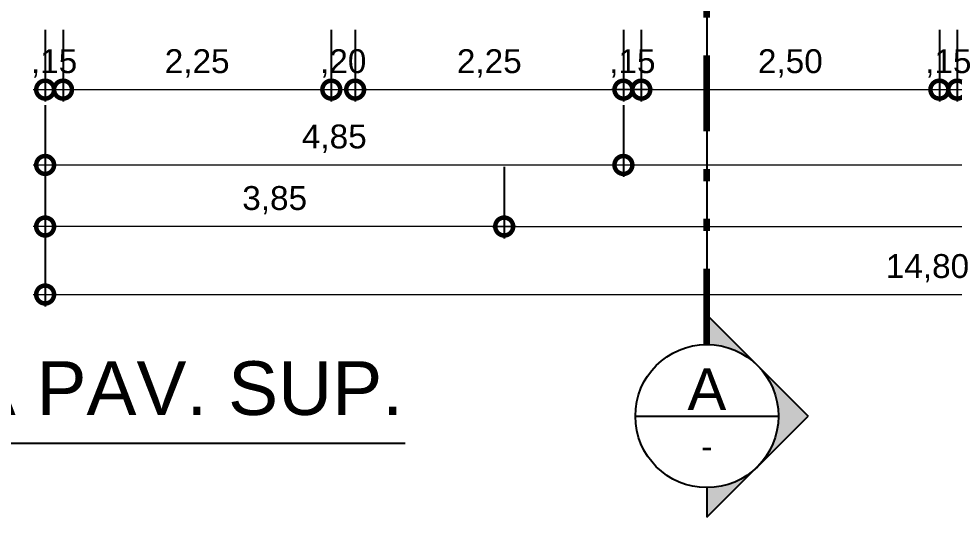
# Model space of a CAD drawing. Header units: metres. Extents: x 47642 to 47999, y 23306 to 23541.
# Drawn here: x 47825.4 to 47833.24, y 23394.63 to 23398.81 of the extents above; entities that cross this region are included whole.
import ezdxf
from ezdxf.enums import TextEntityAlignment as Align

# ---------------------------------------------------------------- set-up
doc = ezdxf.new("R2010")
doc.units = ezdxf.units.M
doc.header["$LTSCALE"] = 0.25
doc.header["$PDMODE"] = 96
doc.linetypes.add('DIVIDEX2', pattern=[63.5, 25.4, -12.7, 0, -12.7, 0, -12.7])
doc.layers.add('ARQ_0', color=7, linetype='Continuous', true_color=0xff7400, plot=False)
doc.layers.add('ARQ_COTA_AZUL', color=5, linetype='Continuous', lineweight=20, true_color=0x0000ff)
for name, color, linetype in [('SIMB_01', 1, 'Continuous'), ('SIMB_02', 2, 'Continuous'), ('SIMB_PREENCHIMENTO', 253, 'Continuous'), ('SIMB_TXT', 1, 'Continuous')]:
    doc.layers.add(name, color=color, linetype=linetype)
doc.layers.add('SIMB_LCT', color=252, linetype='DIVIDEX2', lineweight=100)
doc.styles.add('cota', font='arial.ttf')
doc.styles.add('SIMB', font='arial.ttf')
doc.dimstyles.new('Info 01 - annot', dxfattribs={"dimtxt": 2, "dimasz": 3, "dimexe": 1, "dimexo": 1, "dimgap": 1, "dimtad": 1, "dimzin": 4, "dimtxsty": 'cota', "dimblk": 'DOTSMALL', "dimcen": 2, "dimdle": 1, "dimclrd": 256, "dimclre": 256, "dimclrt": 1, "dimazin": 2, "dimtfac": 0.09, "dimtix": 1, "dimtmove": 2, "dimatfit": 2, "dimfxl": 5, "dimfxlon": 1, "dimtolj": 1, "dimtzin": 4, "dimlwd": -1, "dimarcsym": 1})

# ---------------------------------------------------------------- blocks, each defined once
blk = doc.blocks.new('*U69')
at = {"layer": 'SIMB_PREENCHIMENTO', "transparency": 33554587}
h = blk.add_hatch(color=256, dxfattribs=at)
h.dxf.hatch_style = 1
h.paths.add_polyline_path([(-8.881784197001252e-16, 8.483368031832322), (-4.151591235287846, 4.331776796544477, -0.40182742204384), (4.151591235287825, 4.331776796544499)])
h = blk.add_hatch(color=256, dxfattribs=at)
h.dxf.hatch_style = 1
h.paths.add_polyline_path([(-4.331776796544433, 4.151591235287893), (-8.483368031832326, 8.881784197001252e-16), (-6, 6.661338147750939e-16, -0.1933989078512697)])
h = blk.add_hatch(color=256, dxfattribs=at)
h.dxf.hatch_style = 1
h.paths.add_polyline_path([(4.331776796544499, 4.151591235287825, -0.1933989078512657), (6, 0), (8.483368031832326, 0)])
at = {"layer": 'SIMB_01'}
for p, q in [((-8.483368031832326, 3.608224830031759e-16), (-3.552713678800501e-15, 8.48336803183232)), ((8.483368031832324, -1.387778780781446e-17), (1.77635683940025e-15, 8.48336803183232)), ((-7.925378083367571e-13, -6), (7.925378083367638e-13, 6)), ((-6, 7.347880794884119e-16), (-8.483368031832326, 7.347880794884119e-16)), ((6, 0), (8.483368031832324, 0))]:
    blk.add_line(p, q, dxfattribs=at)
blk.add_circle((0, 0), 6, dxfattribs=at)
at = {"layer": 'SIMB_LCT'}
blk.add_line((-6.000000000000007, 0), (-54.4833680318323, -4.332535847286572e-17), dxfattribs=at)
at = {"layer": 'SIMB_TXT', "style": 'SIMB'}
for tag, height, p in [('000', 3.5, (-2.250000000000004, 2.964406804620507e-13)), ('999', 2, (2.525348218647196, -3.333412896952739e-13))]:
    blk.add_attdef(tag, text='', height=height, rotation=89.99999999999244, dxfattribs=at).set_placement(p, align=Align.MIDDLE_CENTER)
blk = doc.blocks.new('_DotSmall')
at = {"color": 0, "linetype": 'ByBlock', "const_width": 0.5}
blk.add_lwpolyline([(-0.0625, 0, 1), (0.0625, 0, 1)], format="xyb", close=True, dxfattribs=at)
blk = doc.blocks.new('*D174')
at = {"layer": 'ARQ_COTA_AZUL', "lineweight": -2, "transparency": 16777216}
for p, q in [((-4.849999999947613, -1.301121779295499), (-4.849999999947613, -1.9011217792955)), ((-4.699999999946158, -1.301121779295499), (-4.699999999946158, -1.9011217792955))]:
    blk.add_line(p, q, dxfattribs=at)
at = {"layer": 'ARQ_COTA_AZUL', "transparency": 16777216}
blk.add_line((-4.949999999947613, -1.801121779295499), (-4.599999999946158, -1.801121779295499), dxfattribs=at)
at = {"layer": 'Defpoints', "color": 0, "transparency": 16777216}
for p in [(-4.699999999946158, 1.400000000001455), (-4.849999999947613, 1.25), (-4.699999999946158, -1.801121779295499)]:
    blk.add_point(p, dxfattribs=at)
at = {"layer": 'ARQ_COTA_AZUL', "transparency": 16777216, "xscale": 0.3, "yscale": 0.3, "zscale": 0.3}
blk.add_blockref('_DotSmall', (-4.849999999947613, -1.801121779295499), dxfattribs=at)
at = {"layer": 'ARQ_COTA_AZUL', "transparency": 16777216, "xscale": 0.3, "yscale": 0.3, "zscale": 0.3, "rotation": 180}
blk.add_blockref('_DotSmall', (-4.699999999946158, -1.801121779295499), dxfattribs=at)
at = {"layer": 'ARQ_COTA_AZUL', "color": 1, "transparency": 16777216, "insert": (-4.774999999946886, -1.581021779295499), "char_height": 0.2, "attachment_point": 5, "style": 'cota'}
blk.add_mtext('\\A1;,15', dxfattribs=at)
blk = doc.blocks.new('*D176')
at = {"layer": 'ARQ_COTA_AZUL', "lineweight": -2, "transparency": 16777216}
for p, q in [((-4.699999999946158, -1.301121779295499), (-4.699999999946158, -1.9011217792955)), ((-2.449999999982538, -1.301121779295499), (-2.449999999982538, -1.9011217792955))]:
    blk.add_line(p, q, dxfattribs=at)
at = {"layer": 'ARQ_COTA_AZUL', "transparency": 16777216}
blk.add_line((-4.799999999946158, -1.801121779295499), (-2.349999999982538, -1.801121779295499), dxfattribs=at)
at = {"layer": 'Defpoints', "color": 0, "transparency": 16777216}
for p in [(-4.699999999946158, 1.400000000001455), (-2.449999999982538, 1.400000000008731), (-2.449999999982538, -1.801121779295499)]:
    blk.add_point(p, dxfattribs=at)
at = {"layer": 'ARQ_COTA_AZUL', "transparency": 16777216, "xscale": 0.3, "yscale": 0.3, "zscale": 0.3, "rotation": 180}
blk.add_blockref('_DotSmall', (-4.699999999946158, -1.801121779295499), dxfattribs=at)
at = {"layer": 'ARQ_COTA_AZUL', "transparency": 16777216, "xscale": 0.3, "yscale": 0.3, "zscale": 0.3}
blk.add_blockref('_DotSmall', (-2.449999999982538, -1.801121779295499), dxfattribs=at)
at = {"layer": 'ARQ_COTA_AZUL', "color": 1, "transparency": 16777216, "insert": (-3.574999999964348, -1.581021779295499), "char_height": 0.2, "attachment_point": 5, "style": 'cota'}
blk.add_mtext('\\A1;2,25', dxfattribs=at)
blk = doc.blocks.new('*D177')
at = {"layer": 'ARQ_COTA_AZUL', "lineweight": -2, "transparency": 16777216}
for p, q in [((-2.449999999982538, -1.301121779295499), (-2.449999999982538, -1.9011217792955)), ((-2.249999999985448, -1.301121779295499), (-2.249999999985448, -1.9011217792955))]:
    blk.add_line(p, q, dxfattribs=at)
at = {"layer": 'ARQ_COTA_AZUL', "transparency": 16777216}
blk.add_line((-2.549999999982538, -1.801121779295499), (-2.149999999985448, -1.801121779295499), dxfattribs=at)
at = {"layer": 'Defpoints', "color": 0, "transparency": 16777216}
for p in [(-2.449999999982538, 1.400000000008731), (-2.249999999985448, 1.400000000008731), (-2.249999999985448, -1.801121779295499)]:
    blk.add_point(p, dxfattribs=at)
at = {"layer": 'ARQ_COTA_AZUL', "transparency": 16777216, "xscale": 0.3, "yscale": 0.3, "zscale": 0.3}
blk.add_blockref('_DotSmall', (-2.449999999982538, -1.801121779295499), dxfattribs=at)
at = {"layer": 'ARQ_COTA_AZUL', "transparency": 16777216, "xscale": 0.3, "yscale": 0.3, "zscale": 0.3, "rotation": 180}
blk.add_blockref('_DotSmall', (-2.249999999985448, -1.801121779295499), dxfattribs=at)
at = {"layer": 'ARQ_COTA_AZUL', "color": 1, "transparency": 16777216, "insert": (-2.349999999983993, -1.581021779295499), "char_height": 0.2, "attachment_point": 5, "style": 'cota'}
blk.add_mtext('\\A1;,20', dxfattribs=at)
blk = doc.blocks.new('*D178')
at = {"layer": 'ARQ_COTA_AZUL', "lineweight": -2, "transparency": 16777216}
for p, q in [((-2.249999999985448, -1.301121779302775), (-2.249999999985448, -1.901121779302775)), ((-7.275957614183426e-12, -1.301121779302775), (-7.275957614183426e-12, -1.901121779302775))]:
    blk.add_line(p, q, dxfattribs=at)
at = {"layer": 'ARQ_COTA_AZUL', "transparency": 16777216}
blk.add_line((-2.349999999985448, -1.801121779302775), (0.09999999999272405, -1.801121779302775), dxfattribs=at)
at = {"layer": 'Defpoints', "color": 0, "transparency": 16777216}
for p in [(-2.249999999985448, 1.400000000008731), (-7.275957614183426e-12, 1.250000000007276), (-7.275957614183426e-12, -1.801121779302775)]:
    blk.add_point(p, dxfattribs=at)
at = {"layer": 'ARQ_COTA_AZUL', "transparency": 16777216, "xscale": 0.3, "yscale": 0.3, "zscale": 0.3, "rotation": 180}
blk.add_blockref('_DotSmall', (-2.249999999985448, -1.801121779302775), dxfattribs=at)
at = {"layer": 'ARQ_COTA_AZUL', "transparency": 16777216, "xscale": 0.3, "yscale": 0.3, "zscale": 0.3}
blk.add_blockref('_DotSmall', (-7.275957614183426e-12, -1.801121779302775), dxfattribs=at)
at = {"layer": 'ARQ_COTA_AZUL', "color": 1, "transparency": 16777216, "insert": (-1.124999999996362, -1.581021779302775), "char_height": 0.2, "attachment_point": 5, "style": 'cota'}
blk.add_mtext('\\A1;2,25', dxfattribs=at)
blk = doc.blocks.new('*D170')
at = {"layer": 'ARQ_COTA_AZUL', "lineweight": -2, "transparency": 16777216}
for p, q in [((-4.849999999947613, -1.932315037433), (-4.849999999947613, -2.532315037433)), ((-7.275957614183426e-12, -1.932315037433), (-7.275957614183426e-12, -2.532315037433))]:
    blk.add_line(p, q, dxfattribs=at)
at = {"layer": 'ARQ_COTA_AZUL', "transparency": 16777216}
blk.add_line((-4.949999999947613, -2.432315037433), (0.09999999999272403, -2.432315037433), dxfattribs=at)
at = {"layer": 'Defpoints', "color": 0, "transparency": 16777216}
for p in [(-4.849999999947613, 1.25), (-7.275957614183426e-12, 1.250000000007276), (-7.275957614183426e-12, -2.432315037433)]:
    blk.add_point(p, dxfattribs=at)
at = {"layer": 'ARQ_COTA_AZUL', "transparency": 16777216, "xscale": 0.3, "yscale": 0.3, "zscale": 0.3, "rotation": 180}
blk.add_blockref('_DotSmall', (-4.849999999947613, -2.432315037433), dxfattribs=at)
at = {"layer": 'ARQ_COTA_AZUL', "transparency": 16777216, "xscale": 0.3, "yscale": 0.3, "zscale": 0.3}
blk.add_blockref('_DotSmall', (-7.275957614183426e-12, -2.432315037433), dxfattribs=at)
at = {"layer": 'ARQ_COTA_AZUL', "color": 1, "transparency": 16777216, "insert": (-2.424999999977445, -2.212215037433), "char_height": 0.2, "attachment_point": 5, "style": 'cota'}
blk.add_mtext('\\A1;4,85', dxfattribs=at)
blk = doc.blocks.new('*D192')
at = {"layer": 'ARQ_COTA_AZUL', "lineweight": -2, "transparency": 16777216}
for p, q in [((0.1500000001105946, -1.301121779302775), (0.1500000001105946, -1.901121779302775)), ((2.649999999965075, -1.301121779302775), (2.649999999965075, -1.901121779302775))]:
    blk.add_line(p, q, dxfattribs=at)
at = {"layer": 'ARQ_COTA_AZUL', "transparency": 16777216}
blk.add_line((0.05000000011059455, -1.801121779302775), (2.749999999965075, -1.801121779302775), dxfattribs=at)
at = {"layer": 'Defpoints', "color": 0, "transparency": 16777216}
for p in [(0.1500000001105946, 0.1500000001178705), (2.649999999965075, 0.1500000000014552), (2.649999999965075, -1.801121779302775)]:
    blk.add_point(p, dxfattribs=at)
at = {"layer": 'ARQ_COTA_AZUL', "transparency": 16777216, "xscale": 0.3, "yscale": 0.3, "zscale": 0.3, "rotation": 180}
blk.add_blockref('_DotSmall', (0.1500000001105946, -1.801121779302775), dxfattribs=at)
at = {"layer": 'ARQ_COTA_AZUL', "transparency": 16777216, "xscale": 0.3, "yscale": 0.3, "zscale": 0.3}
blk.add_blockref('_DotSmall', (2.649999999965075, -1.801121779302775), dxfattribs=at)
at = {"layer": 'ARQ_COTA_AZUL', "color": 1, "transparency": 16777216, "insert": (1.400000000037835, -1.581021779302775), "char_height": 0.2, "attachment_point": 5, "style": 'cota'}
blk.add_mtext('\\A1;2,50', dxfattribs=at)
blk = doc.blocks.new('*D185')
at = {"layer": 'ARQ_COTA_AZUL', "lineweight": -2, "transparency": 16777216}
for p, q in [((2.649999999965075, -1.301121779302775), (2.649999999965075, -1.901121779302775)), ((2.800000000053842, -1.301121779302775), (2.800000000053842, -1.901121779302775))]:
    blk.add_line(p, q, dxfattribs=at)
at = {"layer": 'ARQ_COTA_AZUL', "transparency": 16777216}
blk.add_line((2.549999999965075, -1.801121779302775), (2.900000000053842, -1.801121779302775), dxfattribs=at)
at = {"layer": 'Defpoints', "color": 0, "transparency": 16777216}
for p in [(2.649999999965075, 0.1500000000014552), (2.800000000053842, 0.1500000000014552), (2.800000000053842, -1.801121779302775)]:
    blk.add_point(p, dxfattribs=at)
at = {"layer": 'ARQ_COTA_AZUL', "transparency": 16777216, "xscale": 0.3, "yscale": 0.3, "zscale": 0.3}
blk.add_blockref('_DotSmall', (2.649999999965075, -1.801121779302775), dxfattribs=at)
at = {"layer": 'ARQ_COTA_AZUL', "transparency": 16777216, "xscale": 0.3, "yscale": 0.3, "zscale": 0.3, "rotation": 180}
blk.add_blockref('_DotSmall', (2.800000000053842, -1.801121779302775), dxfattribs=at)
at = {"layer": 'ARQ_COTA_AZUL', "color": 1, "transparency": 16777216, "insert": (2.725000000009459, -1.581021779302775), "char_height": 0.2, "attachment_point": 5, "style": 'cota'}
blk.add_mtext('\\A1;,15', dxfattribs=at)
blk = doc.blocks.new('*D179')
at = {"layer": 'ARQ_COTA_AZUL', "lineweight": -2, "transparency": 16777216}
for p, q in [((2.800000000053842, -1.301121779302775), (2.800000000053842, -1.901121779302775)), ((4.150000000045111, -1.301121779302775), (4.150000000045111, -1.901121779302775))]:
    blk.add_line(p, q, dxfattribs=at)
at = {"layer": 'ARQ_COTA_AZUL', "transparency": 16777216}
blk.add_line((2.700000000053842, -1.801121779302775), (4.250000000045111, -1.801121779302775), dxfattribs=at)
at = {"layer": 'Defpoints', "color": 0, "transparency": 16777216}
for p in [(2.800000000053842, 0.1500000000014552), (4.150000000045111, 0.1500000000014552), (4.150000000045111, -1.801121779302775)]:
    blk.add_point(p, dxfattribs=at)
at = {"layer": 'ARQ_COTA_AZUL', "transparency": 16777216, "xscale": 0.3, "yscale": 0.3, "zscale": 0.3, "rotation": 180}
blk.add_blockref('_DotSmall', (2.800000000053842, -1.801121779302775), dxfattribs=at)
at = {"layer": 'ARQ_COTA_AZUL', "transparency": 16777216, "xscale": 0.3, "yscale": 0.3, "zscale": 0.3}
blk.add_blockref('_DotSmall', (4.150000000045111, -1.801121779302775), dxfattribs=at)
at = {"layer": 'ARQ_COTA_AZUL', "color": 1, "transparency": 16777216, "insert": (3.475000000049477, -1.581021779302775), "char_height": 0.2, "attachment_point": 5, "style": 'cota'}
blk.add_mtext('\\A1;1,35', dxfattribs=at)
blk = doc.blocks.new('*U23')
at = {"layer": 'SIMB_02'}
blk.add_line((6, 0), (67.14494283328348, 0), dxfattribs=at)
blk.add_circle((0, 0), 6, dxfattribs=at)
at = {"layer": 'SIMB_TXT', "style": 'SIMB'}
blk.add_text('ESCALA:', height=2, dxfattribs=at).set_placement((8.935594472671255, -4.582471399310634))
blk.add_attdef('TITULO_DO_DESENHO', text='', height=4.5, dxfattribs=at).set_placement((10.02237490196239, 1), align=Align.BOTTOM_LEFT)
blk.add_attdef('NUM', text='', height=4.5, dxfattribs=at).set_placement((0, 0), align=Align.MIDDLE_CENTER)
blk.add_attdef('ESCALA', (21.30387462556882, -4.582471399310634), '', height=2, dxfattribs=at)
blk = doc.blocks.new('*D166')
at = {"layer": 'ARQ_COTA_AZUL', "lineweight": -2, "transparency": 16777216}
for p, q in [((-7.275957614183426e-12, -1.932315037433), (-7.275957614183426e-12, -2.532315037433)), ((8.950000000040745, -1.932315037433), (8.950000000040745, -2.532315037433))]:
    blk.add_line(p, q, dxfattribs=at)
at = {"layer": 'ARQ_COTA_AZUL', "transparency": 16777216}
blk.add_line((-0.100000000007276, -2.432315037433), (9.050000000040745, -2.432315037433), dxfattribs=at)
at = {"layer": 'Defpoints', "color": 0, "transparency": 16777216}
for p in [(-7.275957614183426e-12, 1.250000000007276), (8.950000000040745, -5.820766091346741e-11), (8.950000000040745, -2.432315037433)]:
    blk.add_point(p, dxfattribs=at)
at = {"layer": 'ARQ_COTA_AZUL', "transparency": 16777216, "xscale": 0.3, "yscale": 0.3, "zscale": 0.3, "rotation": 180}
blk.add_blockref('_DotSmall', (-7.275957614183426e-12, -2.432315037433), dxfattribs=at)
at = {"layer": 'ARQ_COTA_AZUL', "transparency": 16777216, "xscale": 0.3, "yscale": 0.3, "zscale": 0.3}
blk.add_blockref('_DotSmall', (8.950000000040745, -2.432315037433), dxfattribs=at)
at = {"layer": 'ARQ_COTA_AZUL', "color": 1, "transparency": 16777216, "insert": (4.475000000016735, -2.212215037433), "char_height": 0.2, "attachment_point": 5, "style": 'cota'}
blk.add_mtext('\\A1;8,95', dxfattribs=at)
blk = doc.blocks.new('*D159')
at = {"layer": 'ARQ_COTA_AZUL', "lineweight": -2, "transparency": 16777216}
for p, q in [((-1.000000000007276, -2.448352255996724), (-1.000000000007276, -3.048352255996724)), ((9.949999999982538, -2.448352255996724), (9.949999999982538, -3.048352255996724))]:
    blk.add_line(p, q, dxfattribs=at)
at = {"layer": 'ARQ_COTA_AZUL', "transparency": 16777216}
blk.add_line((-1.100000000007276, -2.948352255996724), (10.04999999998254, -2.948352255996724), dxfattribs=at)
at = {"layer": 'Defpoints', "color": 0, "transparency": 16777216}
for p in [(-1.000000000007276, -1), (9.949999999982538, -1), (9.949999999982538, -2.948352255996724)]:
    blk.add_point(p, dxfattribs=at)
at = {"layer": 'ARQ_COTA_AZUL', "transparency": 16777216, "xscale": 0.3, "yscale": 0.3, "zscale": 0.3, "rotation": 180}
blk.add_blockref('_DotSmall', (-1.000000000007276, -2.948352255996724), dxfattribs=at)
at = {"layer": 'ARQ_COTA_AZUL', "transparency": 16777216, "xscale": 0.3, "yscale": 0.3, "zscale": 0.3}
blk.add_blockref('_DotSmall', (9.949999999982538, -2.948352255996724), dxfattribs=at)
at = {"layer": 'ARQ_COTA_AZUL', "color": 1, "transparency": 16777216, "insert": (4.474999999987631, -2.728252255996724), "char_height": 0.2, "attachment_point": 5, "style": 'cota'}
blk.add_mtext('\\A1;10,95', dxfattribs=at)
blk = doc.blocks.new('*D141')
at = {"layer": 'ARQ_COTA_AZUL', "lineweight": -2, "transparency": 16777216}
for p, q in [((-4.849999999947613, -3.018315832792723), (-4.849999999947613, -3.618315832792723)), ((9.949999999982538, -3.018315832792723), (9.949999999982538, -3.618315832792723))]:
    blk.add_line(p, q, dxfattribs=at)
at = {"layer": 'ARQ_COTA_AZUL', "transparency": 16777216}
blk.add_line((-4.949999999947613, -3.518315832792723), (10.04999999998254, -3.518315832792723), dxfattribs=at)
at = {"layer": 'Defpoints', "color": 0, "transparency": 16777216}
for p in [(-4.849999999947613, 1.25), (9.949999999982538, -1), (9.949999999982538, -3.518315832792723)]:
    blk.add_point(p, dxfattribs=at)
at = {"layer": 'ARQ_COTA_AZUL', "transparency": 16777216, "xscale": 0.3, "yscale": 0.3, "zscale": 0.3, "rotation": 180}
blk.add_blockref('_DotSmall', (-4.849999999947613, -3.518315832792723), dxfattribs=at)
at = {"layer": 'ARQ_COTA_AZUL', "transparency": 16777216, "xscale": 0.3, "yscale": 0.3, "zscale": 0.3}
blk.add_blockref('_DotSmall', (9.949999999982538, -3.518315832792723), dxfattribs=at)
at = {"layer": 'ARQ_COTA_AZUL', "color": 1, "transparency": 16777216, "insert": (2.550000000017462, -3.298215832792723), "char_height": 0.2, "attachment_point": 5, "style": 'cota'}
blk.add_mtext('\\A1;14,80', dxfattribs=at)
blk = doc.blocks.new('*D205')
at = {"layer": 'ARQ_COTA_AZUL', "lineweight": -2, "transparency": 16777216}
for p, q in [((-4.849999999947613, -2.448352255996724), (-4.849999999947613, -3.048352255996724)), ((-1.000000000007276, -2.448352255996724), (-1.000000000007276, -3.048352255996724))]:
    blk.add_line(p, q, dxfattribs=at)
at = {"layer": 'ARQ_COTA_AZUL', "transparency": 16777216}
blk.add_line((-0.900000000007276, -2.948352255996724), (-4.949999999947613, -2.948352255996724), dxfattribs=at)
at = {"layer": 'Defpoints', "color": 0, "transparency": 16777216}
for p in [(-4.849999999947613, 1.25), (-1.000000000007276, -1), (-4.849999999947613, -2.948352255996724)]:
    blk.add_point(p, dxfattribs=at)
at = {"layer": 'ARQ_COTA_AZUL', "transparency": 16777216, "xscale": 0.3, "yscale": 0.3, "zscale": 0.3, "rotation": 180}
blk.add_blockref('_DotSmall', (-4.849999999947613, -2.948352255996724), dxfattribs=at)
at = {"layer": 'ARQ_COTA_AZUL', "transparency": 16777216, "xscale": 0.3, "yscale": 0.3, "zscale": 0.3}
blk.add_blockref('_DotSmall', (-1.000000000007276, -2.948352255996724), dxfattribs=at)
at = {"layer": 'ARQ_COTA_AZUL', "color": 1, "transparency": 16777216, "insert": (-2.924999999977445, -2.728252255996724), "char_height": 0.2, "attachment_point": 5, "style": 'cota'}
blk.add_mtext('\\A1;3,85', dxfattribs=at)
blk = doc.blocks.new('*D206')
at = {"layer": 'ARQ_COTA_AZUL', "lineweight": -2, "transparency": 16777216}
for p, q in [((-3.637978807091713e-11, -1.301121779302775), (-3.637978807091713e-11, -1.901121779302775)), ((0.1500000001105946, -1.301121779302775), (0.1500000001105946, -1.901121779302775))]:
    blk.add_line(p, q, dxfattribs=at)
at = {"layer": 'ARQ_COTA_AZUL', "transparency": 16777216}
blk.add_line((0.2500000001105945, -1.801121779302775), (-0.1000000000363798, -1.801121779302775), dxfattribs=at)
at = {"layer": 'Defpoints', "color": 0, "transparency": 16777216}
for p in [(0.1500000001105946, 0.1500000001178705), (-3.637978807091713e-11, 7.275957614183426e-12), (-3.637978807091713e-11, -1.801121779302775)]:
    blk.add_point(p, dxfattribs=at)
at = {"layer": 'ARQ_COTA_AZUL', "transparency": 16777216, "xscale": 0.3, "yscale": 0.3, "zscale": 0.3}
blk.add_blockref('_DotSmall', (-3.637978807091713e-11, -1.801121779302775), dxfattribs=at)
at = {"layer": 'ARQ_COTA_AZUL', "transparency": 16777216, "xscale": 0.3, "yscale": 0.3, "zscale": 0.3, "rotation": 180}
blk.add_blockref('_DotSmall', (0.1500000001105946, -1.801121779302775), dxfattribs=at)
at = {"layer": 'ARQ_COTA_AZUL', "color": 1, "transparency": 16777216, "insert": (0.07500000003710738, -1.581021779302775), "char_height": 0.2, "attachment_point": 5, "style": 'cota'}
blk.add_mtext('\\A1;,15', dxfattribs=at)
blk = doc.blocks.new('Pav_sup')
at = {"layer": 'ARQ_0'}
blk.add_line((0.6999999999898137, 12.73878723156304), (0.6999999999898137, -3.688507280308841), dxfattribs=at)
at = {"xscale": 0.1, "yscale": 0.1, "zscale": 0.1, "rotation": 269.9999999999999}
blk.add_blockref('*U69', (0.6999999999898137, -4.536844083489996), dxfattribs=at).add_auto_attribs({'999': '-', '000': 'A'})
at = {"xscale": 0.1, "yscale": 0.1, "zscale": 0.1}
blk.add_blockref('*U23', (-8.544636599486694, -4.762682404165389), dxfattribs=at).add_auto_attribs({'TITULO_DO_DESENHO': 'PLANTA PAV. SUP.', 'NUM': '02', 'ESCALA': '1/100'})
at = {"layer": 'ARQ_COTA_AZUL'}
for base, p1, p2, picture, middle in [((-4.699999999946158, -1.801121779295499), (-4.849999999947613, 1.25), (-4.699999999946158, 1.400000000001455), '*D174', (-4.774999999946886, -1.581021779295499)), ((-2.449999999982538, -1.801121779295499), (-4.699999999946158, 1.400000000001455), (-2.449999999982538, 1.400000000008731), '*D176', (-3.574999999964348, -1.581021779295499)), ((-2.249999999985448, -1.801121779295499), (-2.449999999982538, 1.400000000008731), (-2.249999999985448, 1.400000000008731), '*D177', (-2.349999999983993, -1.581021779295499)), ((-7.275957614183426e-12, -1.801121779302775), (-2.249999999985448, 1.400000000008731), (-7.275957614183426e-12, 1.250000000007276), '*D178', (-1.124999999996362, -1.581021779302775)), ((-7.275957614183426e-12, -2.432315037433), (-4.849999999947613, 1.25), (-7.275957614183426e-12, 1.250000000007276), '*D170', (-2.424999999977445, -2.212215037433)), ((9.949999999982538, -3.518315832792723), (-4.849999999947613, 1.25), (9.949999999982538, -1), '*D141', (2.550000000017462, -3.298215832792723)), ((-4.849999999947613, -2.948352255996724), (-1.000000000007276, -1), (-4.849999999947613, 1.25), '*D205', (-2.924999999977445, -2.728252255996724)), ((8.950000000040745, -2.432315037433), (-7.275957614183426e-12, 1.250000000007276), (8.950000000040745, -5.820766091346741e-11), '*D166', (4.475000000016735, -2.212215037433)), ((-3.637978807091713e-11, -1.801121779302775), (0.1500000001105946, 0.1500000001178705), (-3.637978807091713e-11, 7.275957614183426e-12), '*D206', (0.07500000003710738, -1.581021779302775)), ((2.649999999965075, -1.801121779302775), (0.1500000001105946, 0.1500000001178705), (2.649999999965075, 0.1500000000014552), '*D192', (1.400000000037835, -1.581021779302775)), ((2.800000000053842, -1.801121779302775), (2.649999999965075, 0.1500000000014552), (2.800000000053842, 0.1500000000014552), '*D185', (2.725000000009459, -1.581021779302775)), ((4.150000000045111, -1.801121779302775), (2.800000000053842, 0.1500000000014552), (4.150000000045111, 0.1500000000014552), '*D179', (3.475000000049477, -1.581021779302775)), ((9.949999999982538, -2.948352255996724), (-1.000000000007276, -1), (9.949999999982538, -1), '*D159', (4.474999999987631, -2.728252255996724))]:
    dim = blk.add_linear_dim(base=base, p1=p1, p2=p2, dimstyle='Info 01 - annot', override={"dimscale": 0}, dxfattribs=at)
    dim.commit()
    dim.dimension.update_dxf_attribs({"geometry": picture, "text_midpoint": middle})

msp = doc.modelspace()

# ---------------------------------------------------------------- block references
msp.add_blockref('Pav_sup', (47830.46882898945, 23400.01282307432))

doc.saveas('drawing.dxf')
